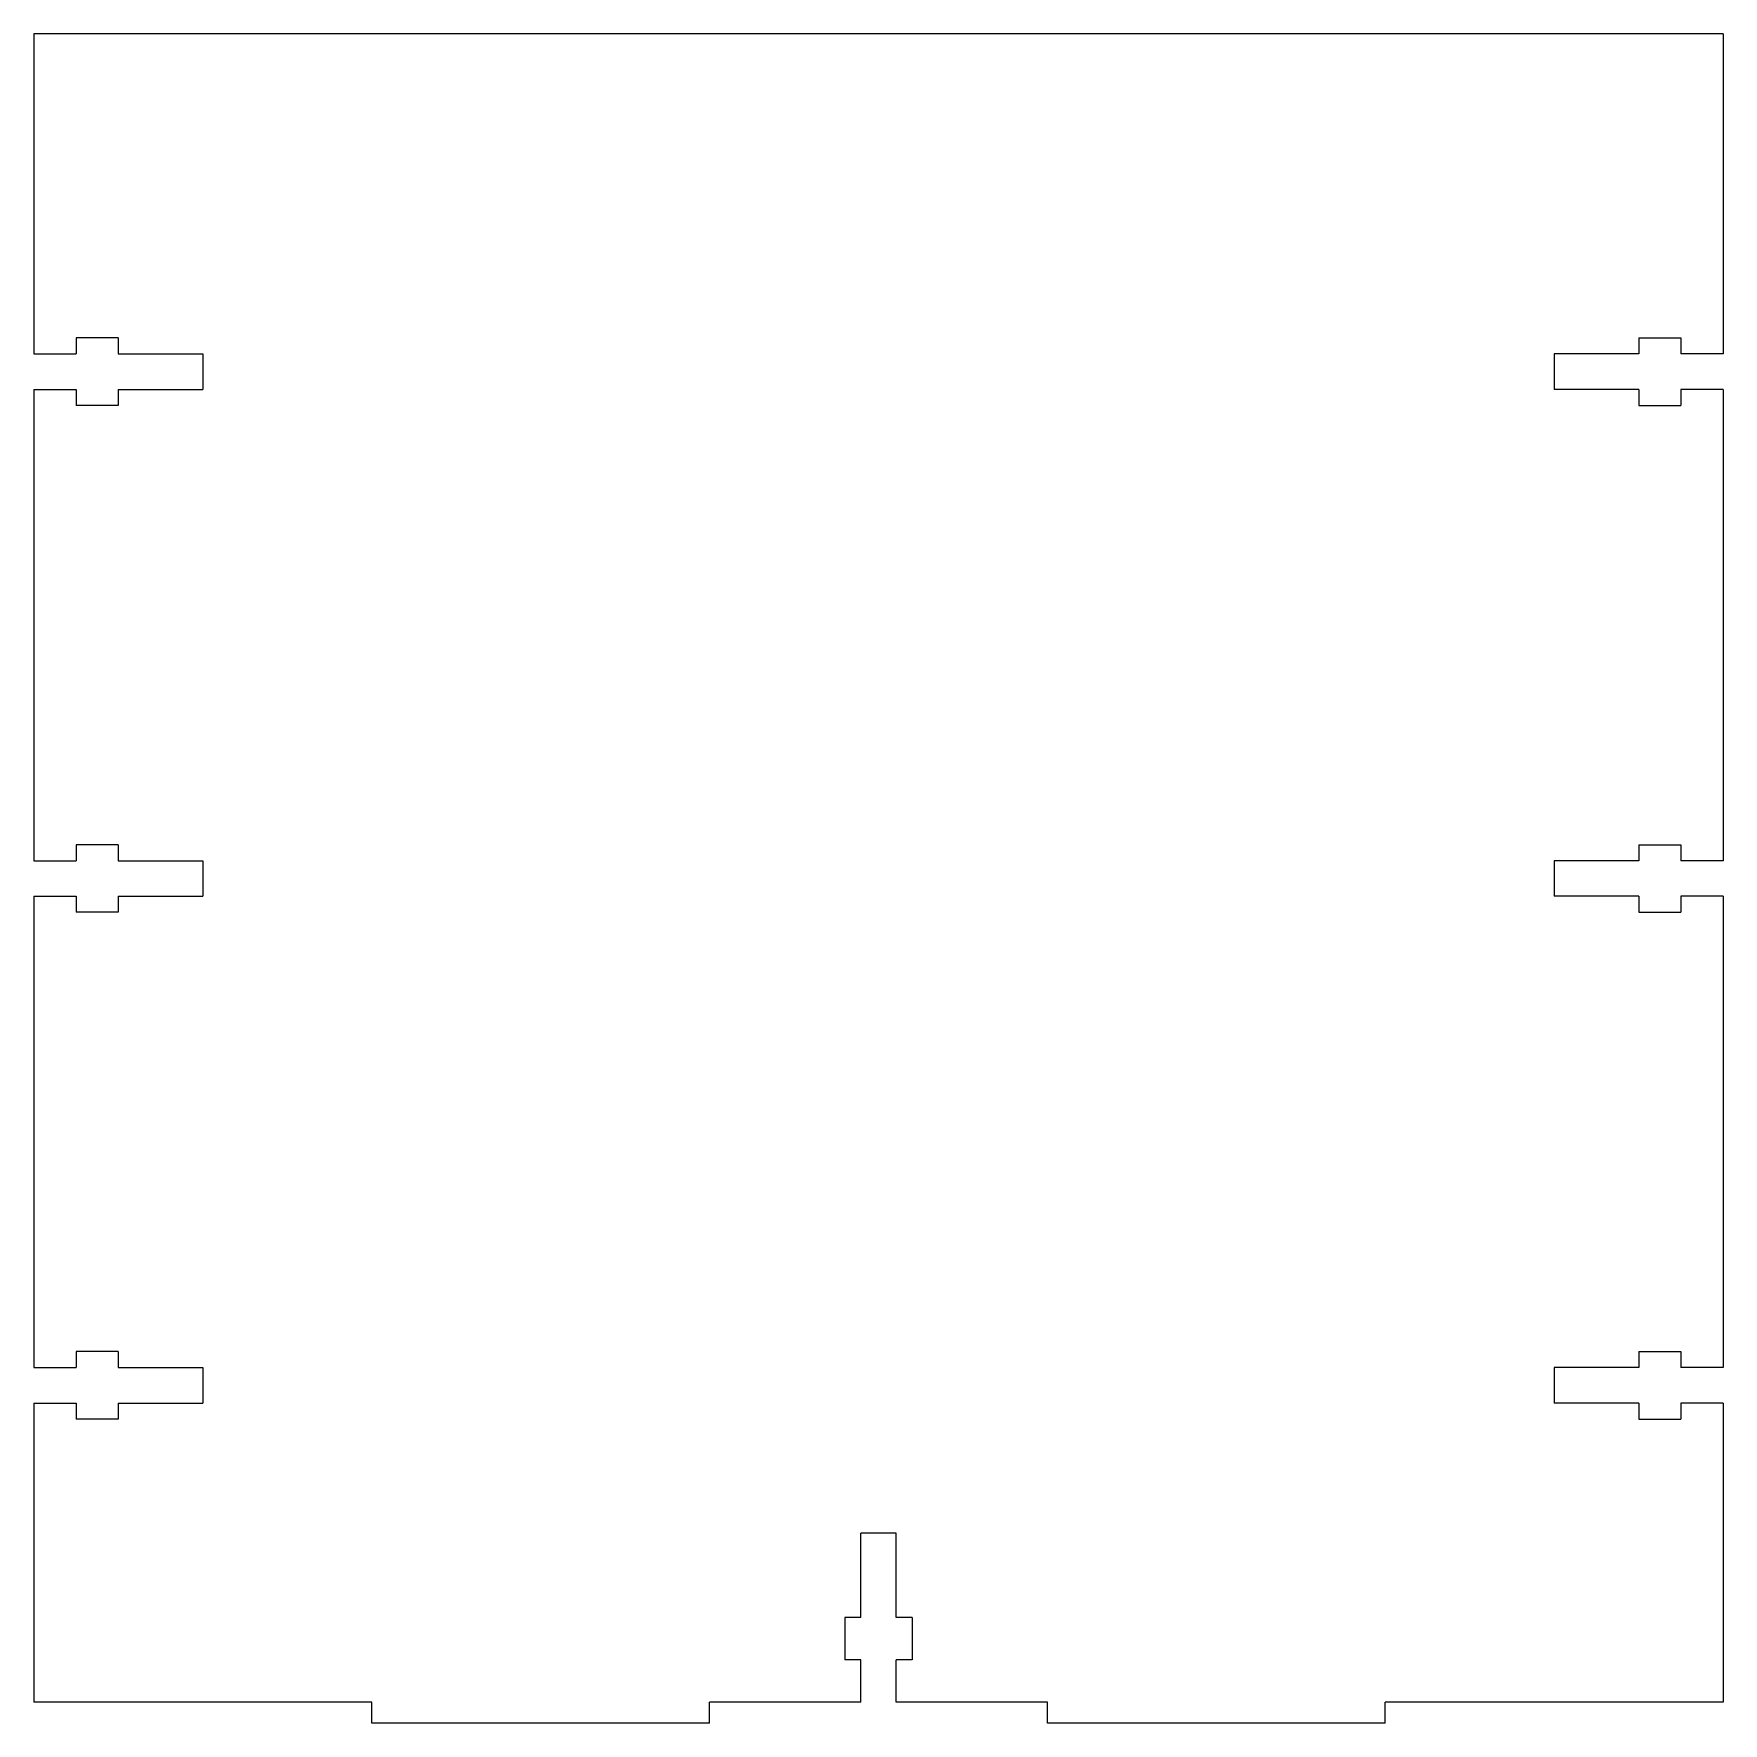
# Model space of a CAD drawing. Header units: millimetres. Extents: x -100 to 100, y -100 to 100.
import ezdxf

# ---------------------------------------------------------------- set-up
doc = ezdxf.new("R2010")
doc.units = ezdxf.units.MM

msp = doc.modelspace()

# ---------------------------------------------------------------- linework, layer by layer
at = {"color": 7, "linetype": 'Continuous', "lineweight": 25}
for p, q in [((100, 100), (-100, 100)), ((-100, 100), (-100, 62.1)), ((100, 100), (100, 62.1)), ((-90, 64), (-95, 64)), ((-95, 64), (-95, 62.1)), ((-90, 64), (-90, 62.1)), ((90, 64), (95, 64)), ((90, 64), (90, 62.1)), ((95, 64), (95, 62.1)), ((-100, 62.1), (-95, 62.1)), ((-90, 62.1), (-80, 62.1)), ((-80, 62.1), (-80, 57.9)), ((90, 62.1), (80, 62.1)), ((80, 62.1), (80, 57.9)), ((100, 62.1), (95, 62.1)), ((-100, 57.9), (-95, 57.9)), ((-100, 57.9), (-100, 2.1)), ((-95, 57.9), (-95, 56)), ((-90, 56), (-95, 56)), ((-90, 57.9), (-90, 56)), ((-90, 57.9), (-80, 57.9)), ((90, 57.9), (80, 57.9)), ((90, 57.9), (90, 56)), ((90, 56), (95, 56)), ((95, 57.9), (95, 56)), ((100, 57.9), (95, 57.9)), ((100, 57.9), (100, 2.1)), ((-90, 4), (-95, 4)), ((-95, 4), (-95, 2.1)), ((-90, 4), (-90, 2.1)), ((90, 4), (95, 4)), ((90, 4), (90, 2.1)), ((95, 4), (95, 2.1)), ((-100, 2.1), (-95, 2.1)), ((-90, 2.1), (-80, 2.1)), ((-80, 2.1), (-80, -2.1)), ((90, 2.1), (80, 2.1)), ((80, 2.1), (80, -2.1)), ((100, 2.1), (95, 2.1)), ((-100, -2.1), (-95, -2.1)), ((-100, -2.1), (-100, -57.9)), ((-95, -2.1), (-95, -4)), ((-90, -4), (-95, -4)), ((-90, -2.1), (-90, -4)), ((-90, -2.1), (-80, -2.1)), ((90, -2.1), (80, -2.1)), ((90, -2.1), (90, -4)), ((90, -4), (95, -4)), ((95, -2.1), (95, -4)), ((100, -2.1), (95, -2.1)), ((100, -2.1), (100, -57.9)), ((-90, -56), (-95, -56)), ((-95, -56), (-95, -57.9)), ((-90, -56), (-90, -57.9)), ((90, -56), (95, -56)), ((90, -56), (90, -57.9)), ((95, -56), (95, -57.9)), ((-100, -57.9), (-95, -57.9)), ((-90, -57.9), (-80, -57.9)), ((-80, -57.9), (-80, -62.1)), ((90, -57.9), (80, -57.9)), ((80, -57.9), (80, -62.1)), ((100, -57.9), (95, -57.9)), ((-100, -62.1), (-95, -62.1)), ((-100, -62.1), (-100, -97.5)), ((-95, -62.1), (-95, -64)), ((-90, -64), (-95, -64)), ((-90, -62.1), (-90, -64)), ((-90, -62.1), (-80, -62.1)), ((90, -62.1), (80, -62.1)), ((90, -62.1), (90, -64)), ((90, -64), (95, -64)), ((95, -62.1), (95, -64)), ((100, -62.1), (95, -62.1)), ((100, -62.1), (100, -97.5)), ((2.1, -77.5), (-2.1, -77.5)), ((-2.1, -87.5), (-2.1, -77.5)), ((2.1, -87.5), (2.1, -77.5)), ((-2.1, -87.5), (-4, -87.5)), ((-4, -87.5), (-4, -92.5)), ((4, -87.5), (2.1, -87.5)), ((4, -87.5), (4, -92.5)), ((-2.1, -92.5), (-4, -92.5)), ((-2.1, -97.5), (-2.1, -92.5)), ((2.1, -97.5), (2.1, -92.5)), ((4, -92.5), (2.1, -92.5)), ((-60, -97.5), (-100, -97.5)), ((-60, -100), (-60, -97.5)), ((-2.1, -97.5), (-20, -97.5)), ((-20, -100), (-20, -97.5)), ((20, -97.5), (2.1, -97.5)), ((20, -100), (20, -97.5)), ((100, -97.5), (60, -97.5)), ((60, -100), (60, -97.5)), ((-20, -100), (-60, -100)), ((60, -100), (20, -100))]:
    msp.add_line(p, q, dxfattribs=at)

doc.saveas('drawing.dxf')
